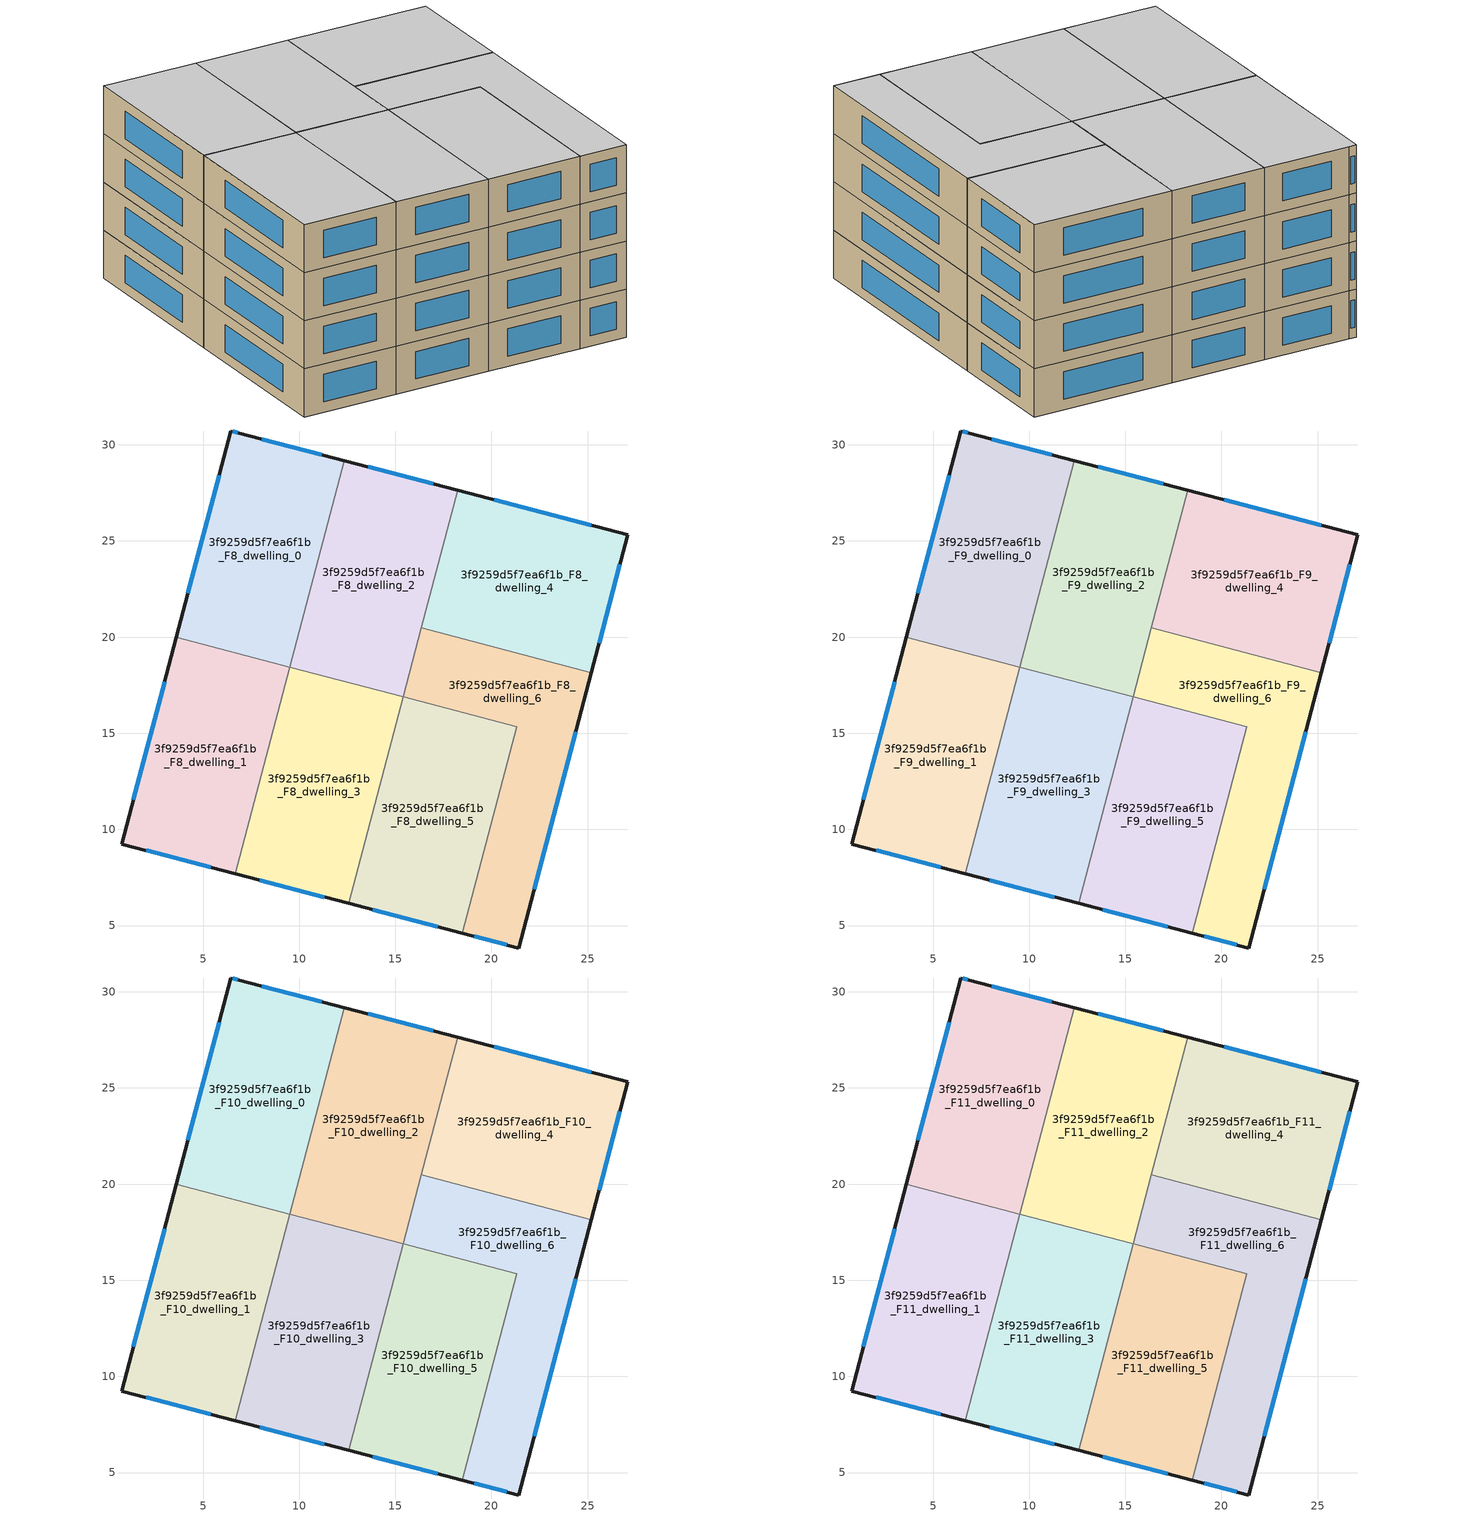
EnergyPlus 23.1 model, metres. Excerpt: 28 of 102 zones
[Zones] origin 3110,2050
3f9259d5f7ea6f1b_F8_dwelling_0
 floor to 3f9259d5f7ea6f1b_F7_dwelling_0 (EU_floor_Construction): 12.34,29.18 9.5,18.43 3.6,19.99 6.43,30.72 6.89,30.61 z24
 wall outside (EU_wall_Construction): 12.34,29.18 6.89,30.61 6.43,30.72 3.6,19.99 z24:27
 wall to 3f9259d5f7ea6f1b_F8_dwelling_1 (EU_wall_Construction): 3.6,19.99 9.5,18.43 z24:27
 wall to 3f9259d5f7ea6f1b_F8_dwelling_2 (EU_wall_Construction): 9.5,18.44 12.34,29.18 z24:27
 wall to 3f9259d5f7ea6f1b_F8_dwelling_3 (EU_wall_Construction): 9.5,18.43 9.5,18.44 z24:27
 window (EU_Window_Construction): 11.17,29.49 8.06,30.3 / 5.83,28.42 4.21,22.29 / 6.79,30.63 6.53,30.7 z24.64:26.36
3f9259d5f7ea6f1b_F8_dwelling_1
 floor to 3f9259d5f7ea6f1b_F7_dwelling_1 (EU_floor_Construction): 9.5,18.43 6.67,7.69 0.77,9.24 3.6,19.99 z24
 wall outside (EU_wall_Construction): 3.6,19.99 0.77,9.24 6.67,7.69 z24:27
 wall to 3f9259d5f7ea6f1b_F8_dwelling_3 (EU_wall_Construction): 6.67,7.69 9.5,18.43 z24:27
 window (EU_Window_Construction): 2.03,8.91 5.41,8.02 / 3,17.68 1.38,11.54 z24.64:26.36
3f9259d5f7ea6f1b_F8_dwelling_2
 floor to 3f9259d5f7ea6f1b_F7_dwelling_2 (EU_floor_Construction): 18.24,27.64 15.4,16.89 9.51,18.44 12.34,29.18 z24
 wall outside (EU_wall_Construction): 18.24,27.64 12.34,29.18 z24:27
 wall to 3f9259d5f7ea6f1b_F8_dwelling_3 (EU_wall_Construction): 9.51,18.44 15.4,16.89 z24:27
 wall to 3f9259d5f7ea6f1b_F8_dwelling_4 (EU_wall_Construction): 16.35,20.48 18.24,27.64 z24:27
 wall to 3f9259d5f7ea6f1b_F8_dwelling_6 (EU_wall_Construction): 15.41,16.9 16.35,20.48 z24:27
 wall to 3f9259d5f7ea6f1b_F8_dwelling_5 (EU_wall_Construction): 15.4,16.89 15.41,16.9 z24:27
 window (EU_Window_Construction): 16.97,27.97 13.6,28.85 z24.64:26.36
3f9259d5f7ea6f1b_F8_dwelling_3
 floor to 3f9259d5f7ea6f1b_F7_dwelling_3 (EU_floor_Construction): 15.4,16.89 12.57,6.15 6.67,7.69 9.51,18.44 z24
 wall outside (EU_wall_Construction): 6.67,7.69 12.57,6.15 z24:27
 wall to 3f9259d5f7ea6f1b_F8_dwelling_5 (EU_wall_Construction): 12.57,6.15 15.4,16.89 z24:27
 window (EU_Window_Construction): 7.94,7.36 11.31,6.48 z24.64:26.36
3f9259d5f7ea6f1b_F8_dwelling_4
 floor to 3f9259d5f7ea6f1b_F7_dwelling_4 (EU_floor_Construction): 27.09,25.33 25.2,18.15 16.35,20.48 18.24,27.64 z24
 wall outside (EU_wall_Construction): 25.2,18.15 27.09,25.33 18.24,27.64 z24:27
 wall to 3f9259d5f7ea6f1b_F8_dwelling_6 (EU_wall_Construction): 16.35,20.48 25.2,18.15 z24:27
 window (EU_Window_Construction): 25.6,19.69 26.68,23.79 / 25.19,25.82 20.13,27.15 z24.64:26.36
3f9259d5f7ea6f1b_F8_dwelling_5
 floor to 3f9259d5f7ea6f1b_F7_dwelling_5 (EU_floor_Construction): 21.3,15.34 18.47,4.6 12.57,6.15 15.41,16.9 z24
 wall outside (EU_wall_Construction): 12.57,6.15 18.47,4.6 z24:27
 wall to 3f9259d5f7ea6f1b_F8_dwelling_6 (EU_wall_Construction): 18.47,4.6 21.3,15.34 15.41,16.9 z24:27
 window (EU_Window_Construction): 13.84,5.82 17.21,4.93 z24.64:26.36
3f9259d5f7ea6f1b_F8_dwelling_6
 floor to 3f9259d5f7ea6f1b_F7_dwelling_6 (EU_floor_Construction): 25.2,18.15 21.42,3.83 18.47,4.6 21.3,15.34 15.41,16.9 16.35,20.48 z24
 wall outside (EU_wall_Construction): 18.47,4.6 21.42,3.83 25.2,18.15 z24:27
 window (EU_Window_Construction): 22.23,6.9 24.39,15.09 / 19.1,4.44 20.79,4 z24.64:26.36
3f9259d5f7ea6f1b_F9_dwelling_0
 floor to 3f9259d5f7ea6f1b_F8_dwelling_0 (EU_floor_Construction): 12.34,29.18 9.5,18.43 3.6,19.99 6.43,30.72 6.89,30.61 z27
 wall outside (EU_wall_Construction): 12.34,29.18 6.89,30.61 6.43,30.72 3.6,19.99 z27:30
 wall to 3f9259d5f7ea6f1b_F9_dwelling_1 (EU_wall_Construction): 3.6,19.99 9.5,18.43 z27:30
 wall to 3f9259d5f7ea6f1b_F9_dwelling_2 (EU_wall_Construction): 9.5,18.44 12.34,29.18 z27:30
 wall to 3f9259d5f7ea6f1b_F9_dwelling_3 (EU_wall_Construction): 9.5,18.43 9.5,18.44 z27:30
 window (EU_Window_Construction): 11.17,29.49 8.06,30.3 / 5.83,28.42 4.21,22.29 / 6.79,30.63 6.53,30.7 z27.64:29.36
3f9259d5f7ea6f1b_F9_dwelling_1
 floor to 3f9259d5f7ea6f1b_F8_dwelling_1 (EU_floor_Construction): 9.5,18.43 6.67,7.69 0.77,9.24 3.6,19.99 z27
 wall outside (EU_wall_Construction): 3.6,19.99 0.77,9.24 6.67,7.69 z27:30
 wall to 3f9259d5f7ea6f1b_F9_dwelling_3 (EU_wall_Construction): 6.67,7.69 9.5,18.43 z27:30
 window (EU_Window_Construction): 2.03,8.91 5.41,8.02 / 3,17.68 1.38,11.54 z27.64:29.36
3f9259d5f7ea6f1b_F9_dwelling_2
 floor to 3f9259d5f7ea6f1b_F8_dwelling_2 (EU_floor_Construction): 18.24,27.64 15.4,16.89 9.51,18.44 12.34,29.18 z27
 wall outside (EU_wall_Construction): 18.24,27.64 12.34,29.18 z27:30
 wall to 3f9259d5f7ea6f1b_F9_dwelling_3 (EU_wall_Construction): 9.51,18.44 15.4,16.89 z27:30
 wall to 3f9259d5f7ea6f1b_F9_dwelling_4 (EU_wall_Construction): 16.35,20.48 18.24,27.64 z27:30
 wall to 3f9259d5f7ea6f1b_F9_dwelling_6 (EU_wall_Construction): 15.41,16.9 16.35,20.48 z27:30
 wall to 3f9259d5f7ea6f1b_F9_dwelling_5 (EU_wall_Construction): 15.4,16.89 15.41,16.9 z27:30
 window (EU_Window_Construction): 16.97,27.97 13.6,28.85 z27.64:29.36
3f9259d5f7ea6f1b_F9_dwelling_3
 floor to 3f9259d5f7ea6f1b_F8_dwelling_3 (EU_floor_Construction): 15.4,16.89 12.57,6.15 6.67,7.69 9.51,18.44 z27
 wall outside (EU_wall_Construction): 6.67,7.69 12.57,6.15 z27:30
 wall to 3f9259d5f7ea6f1b_F9_dwelling_5 (EU_wall_Construction): 12.57,6.15 15.4,16.89 z27:30
 window (EU_Window_Construction): 7.94,7.36 11.31,6.48 z27.64:29.36
3f9259d5f7ea6f1b_F9_dwelling_4
 floor to 3f9259d5f7ea6f1b_F8_dwelling_4 (EU_floor_Construction): 27.09,25.33 25.2,18.15 16.35,20.48 18.24,27.64 z27
 wall outside (EU_wall_Construction): 25.2,18.15 27.09,25.33 18.24,27.64 z27:30
 wall to 3f9259d5f7ea6f1b_F9_dwelling_6 (EU_wall_Construction): 16.35,20.48 25.2,18.15 z27:30
 window (EU_Window_Construction): 25.6,19.69 26.68,23.79 / 25.19,25.82 20.13,27.15 z27.64:29.36
3f9259d5f7ea6f1b_F9_dwelling_5
 floor to 3f9259d5f7ea6f1b_F8_dwelling_5 (EU_floor_Construction): 21.3,15.34 18.47,4.6 12.57,6.15 15.41,16.9 z27
 wall outside (EU_wall_Construction): 12.57,6.15 18.47,4.6 z27:30
 wall to 3f9259d5f7ea6f1b_F9_dwelling_6 (EU_wall_Construction): 18.47,4.6 21.3,15.34 15.41,16.9 z27:30
 window (EU_Window_Construction): 13.84,5.82 17.21,4.93 z27.64:29.36
3f9259d5f7ea6f1b_F9_dwelling_6
 floor to 3f9259d5f7ea6f1b_F8_dwelling_6 (EU_floor_Construction): 25.2,18.15 21.42,3.83 18.47,4.6 21.3,15.34 15.41,16.9 16.35,20.48 z27
 wall outside (EU_wall_Construction): 18.47,4.6 21.42,3.83 25.2,18.15 z27:30
 window (EU_Window_Construction): 22.23,6.9 24.39,15.09 / 19.1,4.44 20.79,4 z27.64:29.36
3f9259d5f7ea6f1b_F10_dwelling_0
 floor to 3f9259d5f7ea6f1b_F9_dwelling_0 (EU_floor_Construction): 12.34,29.18 9.5,18.43 3.6,19.99 6.43,30.72 6.89,30.61 z30
 wall outside (EU_wall_Construction): 12.34,29.18 6.89,30.61 6.43,30.72 3.6,19.99 z30:33
 wall to 3f9259d5f7ea6f1b_F10_dwelling_1 (EU_wall_Construction): 3.6,19.99 9.5,18.43 z30:33
 wall to 3f9259d5f7ea6f1b_F10_dwelling_2 (EU_wall_Construction): 9.5,18.44 12.34,29.18 z30:33
 wall to 3f9259d5f7ea6f1b_F10_dwelling_3 (EU_wall_Construction): 9.5,18.43 9.5,18.44 z30:33
 window (EU_Window_Construction): 11.17,29.49 8.06,30.3 / 5.83,28.42 4.21,22.29 / 6.79,30.63 6.53,30.7 z30.64:32.36
3f9259d5f7ea6f1b_F10_dwelling_1
 floor to 3f9259d5f7ea6f1b_F9_dwelling_1 (EU_floor_Construction): 9.5,18.43 6.67,7.69 0.77,9.24 3.6,19.99 z30
 wall outside (EU_wall_Construction): 3.6,19.99 0.77,9.24 6.67,7.69 z30:33
 wall to 3f9259d5f7ea6f1b_F10_dwelling_3 (EU_wall_Construction): 6.67,7.69 9.5,18.43 z30:33
 window (EU_Window_Construction): 2.03,8.91 5.41,8.02 / 3,17.68 1.38,11.54 z30.64:32.36
3f9259d5f7ea6f1b_F10_dwelling_2
 floor to 3f9259d5f7ea6f1b_F9_dwelling_2 (EU_floor_Construction): 18.24,27.64 15.4,16.89 9.51,18.44 12.34,29.18 z30
 wall outside (EU_wall_Construction): 18.24,27.64 12.34,29.18 z30:33
 wall to 3f9259d5f7ea6f1b_F10_dwelling_3 (EU_wall_Construction): 9.51,18.44 15.4,16.89 z30:33
 wall to 3f9259d5f7ea6f1b_F10_dwelling_4 (EU_wall_Construction): 16.35,20.48 18.24,27.64 z30:33
 wall to 3f9259d5f7ea6f1b_F10_dwelling_6 (EU_wall_Construction): 15.41,16.9 16.35,20.48 z30:33
 wall to 3f9259d5f7ea6f1b_F10_dwelling_5 (EU_wall_Construction): 15.4,16.89 15.41,16.9 z30:33
 window (EU_Window_Construction): 16.97,27.97 13.6,28.85 z30.64:32.36
3f9259d5f7ea6f1b_F10_dwelling_3
 floor to 3f9259d5f7ea6f1b_F9_dwelling_3 (EU_floor_Construction): 15.4,16.89 12.57,6.15 6.67,7.69 9.51,18.44 z30
 wall outside (EU_wall_Construction): 6.67,7.69 12.57,6.15 z30:33
 wall to 3f9259d5f7ea6f1b_F10_dwelling_5 (EU_wall_Construction): 12.57,6.15 15.4,16.89 z30:33
 window (EU_Window_Construction): 7.94,7.36 11.31,6.48 z30.64:32.36
3f9259d5f7ea6f1b_F10_dwelling_4
 floor to 3f9259d5f7ea6f1b_F9_dwelling_4 (EU_floor_Construction): 27.09,25.33 25.2,18.15 16.35,20.48 18.24,27.64 z30
 wall outside (EU_wall_Construction): 25.2,18.15 27.09,25.33 18.24,27.64 z30:33
 wall to 3f9259d5f7ea6f1b_F10_dwelling_6 (EU_wall_Construction): 16.35,20.48 25.2,18.15 z30:33
 window (EU_Window_Construction): 25.6,19.69 26.68,23.79 / 25.19,25.82 20.13,27.15 z30.64:32.36
3f9259d5f7ea6f1b_F10_dwelling_5
 floor to 3f9259d5f7ea6f1b_F9_dwelling_5 (EU_floor_Construction): 21.3,15.34 18.47,4.6 12.57,6.15 15.41,16.9 z30
 wall outside (EU_wall_Construction): 12.57,6.15 18.47,4.6 z30:33
 wall to 3f9259d5f7ea6f1b_F10_dwelling_6 (EU_wall_Construction): 18.47,4.6 21.3,15.34 15.41,16.9 z30:33
 window (EU_Window_Construction): 13.84,5.82 17.21,4.93 z30.64:32.36
3f9259d5f7ea6f1b_F10_dwelling_6
 floor to 3f9259d5f7ea6f1b_F9_dwelling_6 (EU_floor_Construction): 25.2,18.15 21.42,3.83 18.47,4.6 21.3,15.34 15.41,16.9 16.35,20.48 z30
 wall outside (EU_wall_Construction): 18.47,4.6 21.42,3.83 25.2,18.15 z30:33
 window (EU_Window_Construction): 22.23,6.9 24.39,15.09 / 19.1,4.44 20.79,4 z30.64:32.36
3f9259d5f7ea6f1b_F11_dwelling_0
 floor to 3f9259d5f7ea6f1b_F10_dwelling_0 (EU_floor_Construction): 12.34,29.18 9.5,18.43 3.6,19.99 6.43,30.72 6.89,30.61 z33
 wall outside (EU_wall_Construction): 12.34,29.18 6.89,30.61 6.43,30.72 3.6,19.99 z33:36
 wall to 3f9259d5f7ea6f1b_F11_dwelling_1 (EU_wall_Construction): 3.6,19.99 9.5,18.43 z33:36
 wall to 3f9259d5f7ea6f1b_F11_dwelling_2 (EU_wall_Construction): 9.5,18.44 12.34,29.18 z33:36
 wall to 3f9259d5f7ea6f1b_F11_dwelling_3 (EU_wall_Construction): 9.5,18.43 9.5,18.44 z33:36
 window (EU_Window_Construction): 11.17,29.49 8.06,30.3 / 5.83,28.42 4.21,22.29 / 6.79,30.63 6.53,30.7 z33.64:35.36
 ceiling to 3f9259d5f7ea6f1b_F12_dwelling_0 (EU_floor_Construction): 9.5,18.43 12.34,29.18 6.89,30.61 6.43,30.72 3.6,19.99 z36
3f9259d5f7ea6f1b_F11_dwelling_1
 floor to 3f9259d5f7ea6f1b_F10_dwelling_1 (EU_floor_Construction): 9.5,18.43 6.67,7.69 0.77,9.24 3.6,19.99 z33
 wall outside (EU_wall_Construction): 3.6,19.99 0.77,9.24 6.67,7.69 z33:36
 wall to 3f9259d5f7ea6f1b_F11_dwelling_3 (EU_wall_Construction): 6.67,7.69 9.5,18.43 z33:36
 window (EU_Window_Construction): 2.03,8.91 5.41,8.02 / 3,17.68 1.38,11.54 z33.64:35.36
 ceiling to 3f9259d5f7ea6f1b_F12_dwelling_1 (EU_floor_Construction): 6.67,7.69 9.5,18.43 3.6,19.99 0.77,9.24 z36
3f9259d5f7ea6f1b_F11_dwelling_2
 floor to 3f9259d5f7ea6f1b_F10_dwelling_2 (EU_floor_Construction): 18.24,27.64 15.4,16.89 9.51,18.44 12.34,29.18 z33
 wall outside (EU_wall_Construction): 18.24,27.64 12.34,29.18 z33:36
 wall to 3f9259d5f7ea6f1b_F11_dwelling_3 (EU_wall_Construction): 9.51,18.44 15.4,16.89 z33:36
 wall to 3f9259d5f7ea6f1b_F11_dwelling_4 (EU_wall_Construction): 16.35,20.48 18.24,27.64 z33:36
 wall to 3f9259d5f7ea6f1b_F11_dwelling_6 (EU_wall_Construction): 15.41,16.9 16.35,20.48 z33:36
 wall to 3f9259d5f7ea6f1b_F11_dwelling_5 (EU_wall_Construction): 15.4,16.89 15.41,16.9 z33:36
 window (EU_Window_Construction): 16.97,27.97 13.6,28.85 z33.64:35.36
 ceiling to 3f9259d5f7ea6f1b_F12_dwelling_2 (EU_floor_Construction): 15.4,16.89 18.24,27.64 12.34,29.18 9.51,18.44 z36
3f9259d5f7ea6f1b_F11_dwelling_3
 floor to 3f9259d5f7ea6f1b_F10_dwelling_3 (EU_floor_Construction): 15.4,16.89 12.57,6.15 6.67,7.69 9.51,18.44 z33
 wall outside (EU_wall_Construction): 6.67,7.69 12.57,6.15 z33:36
 wall to 3f9259d5f7ea6f1b_F11_dwelling_5 (EU_wall_Construction): 12.57,6.15 15.4,16.89 z33:36
 window (EU_Window_Construction): 7.94,7.36 11.31,6.48 z33.64:35.36
 ceiling to 3f9259d5f7ea6f1b_F12_dwelling_3 (EU_floor_Construction): 12.57,6.15 15.4,16.89 9.51,18.44 6.67,7.69 z36
3f9259d5f7ea6f1b_F11_dwelling_4
 floor to 3f9259d5f7ea6f1b_F10_dwelling_4 (EU_floor_Construction): 27.09,25.33 25.2,18.15 16.35,20.48 18.24,27.64 z33
 wall outside (EU_wall_Construction): 25.2,18.15 27.09,25.33 18.24,27.64 z33:36
 wall to 3f9259d5f7ea6f1b_F11_dwelling_6 (EU_wall_Construction): 16.35,20.48 25.2,18.15 z33:36
 window (EU_Window_Construction): 25.6,19.69 26.68,23.79 / 25.19,25.82 20.13,27.15 z33.64:35.36
 ceiling to 3f9259d5f7ea6f1b_F12_dwelling_4 (EU_floor_Construction): 25.2,18.15 27.09,25.33 18.24,27.64 16.35,20.48 z36
3f9259d5f7ea6f1b_F11_dwelling_5
 floor to 3f9259d5f7ea6f1b_F10_dwelling_5 (EU_floor_Construction): 21.3,15.34 18.47,4.6 12.57,6.15 15.41,16.9 z33
 wall outside (EU_wall_Construction): 12.57,6.15 18.47,4.6 z33:36
 wall to 3f9259d5f7ea6f1b_F11_dwelling_6 (EU_wall_Construction): 18.47,4.6 21.3,15.34 15.41,16.9 z33:36
 window (EU_Window_Construction): 13.84,5.82 17.21,4.93 z33.64:35.36
 ceiling to 3f9259d5f7ea6f1b_F12_dwelling_5 (EU_floor_Construction): 18.47,4.6 21.3,15.34 15.41,16.9 12.57,6.15 z36
3f9259d5f7ea6f1b_F11_dwelling_6
 floor to 3f9259d5f7ea6f1b_F10_dwelling_6 (EU_floor_Construction): 25.2,18.15 21.42,3.83 18.47,4.6 21.3,15.34 15.41,16.9 16.35,20.48 z33
 wall outside (EU_wall_Construction): 18.47,4.6 21.42,3.83 25.2,18.15 z33:36
 window (EU_Window_Construction): 22.23,6.9 24.39,15.09 / 19.1,4.44 20.79,4 z33.64:35.36
 ceiling to 3f9259d5f7ea6f1b_F12_dwelling_6 (EU_floor_Construction): 21.42,3.83 25.2,18.15 16.35,20.48 15.41,16.9 21.3,15.34 18.47,4.6 z36
[Building]
EU S2 Campaign: North Axis=0; Terrain=City; Solar Distribution=FullExterior
[Site:Location]
Yerevan-Zvartnots.Intl.AP: Latitude=40.15; Longitude=44.383; Time Zone=4; Elevation=854
[SizingPeriod:WeatherFileDays]
AnnualSizingPeriod: Begin Month=1; Begin Day of Month=1; End Month=12; End Day of Month=31; Day of Week for Start Day=Monday; Use Weather File Daylight Saving Period=No; Use Weather File Rain and Snow Indicators=No
[MATERIAL]
EU_InternalMass_Material: Roughness=MediumRough; Thickness=0.1; Conductivity=1; Density=1800; Specific Heat=900; Thermal Absorptance=0.9; Solar Absorptance=0.7; Visible Absorptance=0.7
[MATERIAL:NOMASS] Roughness=MediumRough; Thermal Absorptance=0.9; Solar Absorptance=0.7; Visible Absorptance=0.7
Name | Thermal Resistance
EU_wall_NoMass | 1.05043
EU_floor_NoMass | 0.478065
[WINDOWMATERIAL:SIMPLEGLAZINGSYSTEM]
EU_Window_SimpleGlazing: UFactor=2.5566; Solar Heat Gain Coefficient=0.75; Visible Transmittance=0.75
[CONSTRUCTION]
EU_wall_Construction: EU_wall_NoMass
EU_floor_Construction: EU_floor_NoMass
EU_Window_Construction: EU_Window_SimpleGlazing
EU_InternalMass_Construction: EU_InternalMass_Material
[ZONE] Type=1; Multiplier=1; Ceiling Height=autocalculate; Floor Area=autocalculate; Part of Total Floor Area=Yes
Name | Volume
3f9259d5f7ea6f1b_F8_dwelling_0; 3f9259d5f7ea6f1b_F9_dwelling_0; 3f9259d5f7ea6f1b_F10_dwelling_0; 3f9259d5f7ea6f1b_F11_dwelling_0 | 203.348
3f9259d5f7ea6f1b_F8_dwelling_1; 3f9259d5f7ea6f1b_F9_dwelling_1; 3f9259d5f7ea6f1b_F10_dwelling_1; 3f9259d5f7ea6f1b_F11_dwelling_1 | 203.342
3f9259d5f7ea6f1b_F8_dwelling_2; 3f9259d5f7ea6f1b_F9_dwelling_2; 3f9259d5f7ea6f1b_F10_dwelling_2; 3f9259d5f7ea6f1b_F11_dwelling_2 | 203.355
3f9259d5f7ea6f1b_F8_dwelling_3; 3f9259d5f7ea6f1b_F9_dwelling_3; 3f9259d5f7ea6f1b_F10_dwelling_3; 3f9259d5f7ea6f1b_F11_dwelling_3; 3f9259d5f7ea6f1b_F8_dwelling_5; 3f9259d5f7ea6f1b_F9_dwelling_5; 3f9259d5f7ea6f1b_F10_dwelling_5; 3f9259d5f7ea6f1b_F11_dwelling_5 | 203.346
3f9259d5f7ea6f1b_F8_dwelling_4; 3f9259d5f7ea6f1b_F9_dwelling_4; 3f9259d5f7ea6f1b_F10_dwelling_4; 3f9259d5f7ea6f1b_F11_dwelling_4 | 203.345
3f9259d5f7ea6f1b_F8_dwelling_6; 3f9259d5f7ea6f1b_F9_dwelling_6; 3f9259d5f7ea6f1b_F10_dwelling_6; 3f9259d5f7ea6f1b_F11_dwelling_6 | 203.339
[INTERNALMASS] Construction=EU_InternalMass_Construction
Name | Zone or ZoneList | Surface Area
3f9259d5f7ea6f1b_F8_dwelling_0_EU_InternalMass | 3f9259d5f7ea6f1b_F8_dwelling_0 | 67.7827
3f9259d5f7ea6f1b_F8_dwelling_1_EU_InternalMass | 3f9259d5f7ea6f1b_F8_dwelling_1 | 67.7814
3f9259d5f7ea6f1b_F8_dwelling_2_EU_InternalMass | 3f9259d5f7ea6f1b_F8_dwelling_2 | 67.7862
3f9259d5f7ea6f1b_F8_dwelling_3_EU_InternalMass | 3f9259d5f7ea6f1b_F8_dwelling_3 | 67.7816
3f9259d5f7ea6f1b_F8_dwelling_4_EU_InternalMass | 3f9259d5f7ea6f1b_F8_dwelling_4 | 67.781
3f9259d5f7ea6f1b_F8_dwelling_5_EU_InternalMass | 3f9259d5f7ea6f1b_F8_dwelling_5 | 67.7833
3f9259d5f7ea6f1b_F8_dwelling_6_EU_InternalMass | 3f9259d5f7ea6f1b_F8_dwelling_6 | 67.7798
3f9259d5f7ea6f1b_F9_dwelling_0_EU_InternalMass | 3f9259d5f7ea6f1b_F9_dwelling_0 | 67.7827
3f9259d5f7ea6f1b_F9_dwelling_1_EU_InternalMass | 3f9259d5f7ea6f1b_F9_dwelling_1 | 67.7814
3f9259d5f7ea6f1b_F9_dwelling_2_EU_InternalMass | 3f9259d5f7ea6f1b_F9_dwelling_2 | 67.7862
3f9259d5f7ea6f1b_F9_dwelling_3_EU_InternalMass | 3f9259d5f7ea6f1b_F9_dwelling_3 | 67.7816
3f9259d5f7ea6f1b_F9_dwelling_4_EU_InternalMass | 3f9259d5f7ea6f1b_F9_dwelling_4 | 67.781
3f9259d5f7ea6f1b_F9_dwelling_5_EU_InternalMass | 3f9259d5f7ea6f1b_F9_dwelling_5 | 67.7833
3f9259d5f7ea6f1b_F9_dwelling_6_EU_InternalMass | 3f9259d5f7ea6f1b_F9_dwelling_6 | 67.7798
3f9259d5f7ea6f1b_F10_dwelling_0_EU_InternalMass | 3f9259d5f7ea6f1b_F10_dwelling_0 | 67.7827
3f9259d5f7ea6f1b_F10_dwelling_1_EU_InternalMass | 3f9259d5f7ea6f1b_F10_dwelling_1 | 67.7814
3f9259d5f7ea6f1b_F10_dwelling_2_EU_InternalMass | 3f9259d5f7ea6f1b_F10_dwelling_2 | 67.7862
3f9259d5f7ea6f1b_F10_dwelling_3_EU_InternalMass | 3f9259d5f7ea6f1b_F10_dwelling_3 | 67.7816
3f9259d5f7ea6f1b_F10_dwelling_4_EU_InternalMass | 3f9259d5f7ea6f1b_F10_dwelling_4 | 67.781
3f9259d5f7ea6f1b_F10_dwelling_5_EU_InternalMass | 3f9259d5f7ea6f1b_F10_dwelling_5 | 67.7833
3f9259d5f7ea6f1b_F10_dwelling_6_EU_InternalMass | 3f9259d5f7ea6f1b_F10_dwelling_6 | 67.7798
3f9259d5f7ea6f1b_F11_dwelling_0_EU_InternalMass | 3f9259d5f7ea6f1b_F11_dwelling_0 | 67.7827
3f9259d5f7ea6f1b_F11_dwelling_1_EU_InternalMass | 3f9259d5f7ea6f1b_F11_dwelling_1 | 67.7814
3f9259d5f7ea6f1b_F11_dwelling_2_EU_InternalMass | 3f9259d5f7ea6f1b_F11_dwelling_2 | 67.7862
3f9259d5f7ea6f1b_F11_dwelling_3_EU_InternalMass | 3f9259d5f7ea6f1b_F11_dwelling_3 | 67.7816
3f9259d5f7ea6f1b_F11_dwelling_4_EU_InternalMass | 3f9259d5f7ea6f1b_F11_dwelling_4 | 67.781
3f9259d5f7ea6f1b_F11_dwelling_5_EU_InternalMass | 3f9259d5f7ea6f1b_F11_dwelling_5 | 67.7833
3f9259d5f7ea6f1b_F11_dwelling_6_EU_InternalMass | 3f9259d5f7ea6f1b_F11_dwelling_6 | 67.7798
[OTHEREQUIPMENT] Fuel Type=Electricity; Design Level Calculation Method=Watts/Area; Power per Zone Floor Area=1; Fraction Latent=0; Fraction Radiant=0; Fraction Lost=0; Carbon Dioxide Generation Rate=0; EndUse Subcategory=EU_Step8_InternalGains
Name | Zone or ZoneList or Space or SpaceList | Schedule
EU_Step8_InternalGain_3f9259d5f7ea6f1b_F8_dwelling_0_f000 | 3f9259d5f7ea6f1b_F8_dwelling_0 | EU_Step8_GainSchedule_3f9259d5f7ea6f1b_F8_dwelling_0_f000
EU_Step8_InternalGain_3f9259d5f7ea6f1b_F8_dwelling_1_f000 | 3f9259d5f7ea6f1b_F8_dwelling_1 | EU_Step8_GainSchedule_3f9259d5f7ea6f1b_F8_dwelling_1_f000
EU_Step8_InternalGain_3f9259d5f7ea6f1b_F8_dwelling_2_f000 | 3f9259d5f7ea6f1b_F8_dwelling_2 | EU_Step8_GainSchedule_3f9259d5f7ea6f1b_F8_dwelling_2_f000
EU_Step8_InternalGain_3f9259d5f7ea6f1b_F8_dwelling_3_f000 | 3f9259d5f7ea6f1b_F8_dwelling_3 | EU_Step8_GainSchedule_3f9259d5f7ea6f1b_F8_dwelling_3_f000
EU_Step8_InternalGain_3f9259d5f7ea6f1b_F8_dwelling_4_f000 | 3f9259d5f7ea6f1b_F8_dwelling_4 | EU_Step8_GainSchedule_3f9259d5f7ea6f1b_F8_dwelling_4_f000
EU_Step8_InternalGain_3f9259d5f7ea6f1b_F8_dwelling_5_f000 | 3f9259d5f7ea6f1b_F8_dwelling_5 | EU_Step8_GainSchedule_3f9259d5f7ea6f1b_F8_dwelling_5_f000
EU_Step8_InternalGain_3f9259d5f7ea6f1b_F8_dwelling_6_f000 | 3f9259d5f7ea6f1b_F8_dwelling_6 | EU_Step8_GainSchedule_3f9259d5f7ea6f1b_F8_dwelling_6_f000
EU_Step8_InternalGain_3f9259d5f7ea6f1b_F9_dwelling_0_f000 | 3f9259d5f7ea6f1b_F9_dwelling_0 | EU_Step8_GainSchedule_3f9259d5f7ea6f1b_F9_dwelling_0_f000
EU_Step8_InternalGain_3f9259d5f7ea6f1b_F9_dwelling_1_f000 | 3f9259d5f7ea6f1b_F9_dwelling_1 | EU_Step8_GainSchedule_3f9259d5f7ea6f1b_F9_dwelling_1_f000
EU_Step8_InternalGain_3f9259d5f7ea6f1b_F9_dwelling_2_f000 | 3f9259d5f7ea6f1b_F9_dwelling_2 | EU_Step8_GainSchedule_3f9259d5f7ea6f1b_F9_dwelling_2_f000
EU_Step8_InternalGain_3f9259d5f7ea6f1b_F9_dwelling_3_f000 | 3f9259d5f7ea6f1b_F9_dwelling_3 | EU_Step8_GainSchedule_3f9259d5f7ea6f1b_F9_dwelling_3_f000
EU_Step8_InternalGain_3f9259d5f7ea6f1b_F9_dwelling_4_f000 | 3f9259d5f7ea6f1b_F9_dwelling_4 | EU_Step8_GainSchedule_3f9259d5f7ea6f1b_F9_dwelling_4_f000
EU_Step8_InternalGain_3f9259d5f7ea6f1b_F9_dwelling_5_f000 | 3f9259d5f7ea6f1b_F9_dwelling_5 | EU_Step8_GainSchedule_3f9259d5f7ea6f1b_F9_dwelling_5_f000
EU_Step8_InternalGain_3f9259d5f7ea6f1b_F9_dwelling_6_f000 | 3f9259d5f7ea6f1b_F9_dwelling_6 | EU_Step8_GainSchedule_3f9259d5f7ea6f1b_F9_dwelling_6_f000
EU_Step8_InternalGain_3f9259d5f7ea6f1b_F10_dwelling_0_f000 | 3f9259d5f7ea6f1b_F10_dwelling_0 | EU_Step8_GainSchedule_3f9259d5f7ea6f1b_F10_dwelling_0_f000
EU_Step8_InternalGain_3f9259d5f7ea6f1b_F10_dwelling_1_f000 | 3f9259d5f7ea6f1b_F10_dwelling_1 | EU_Step8_GainSchedule_3f9259d5f7ea6f1b_F10_dwelling_1_f000
EU_Step8_InternalGain_3f9259d5f7ea6f1b_F10_dwelling_2_f000 | 3f9259d5f7ea6f1b_F10_dwelling_2 | EU_Step8_GainSchedule_3f9259d5f7ea6f1b_F10_dwelling_2_f000
EU_Step8_InternalGain_3f9259d5f7ea6f1b_F10_dwelling_3_f000 | 3f9259d5f7ea6f1b_F10_dwelling_3 | EU_Step8_GainSchedule_3f9259d5f7ea6f1b_F10_dwelling_3_f000
EU_Step8_InternalGain_3f9259d5f7ea6f1b_F10_dwelling_4_f000 | 3f9259d5f7ea6f1b_F10_dwelling_4 | EU_Step8_GainSchedule_3f9259d5f7ea6f1b_F10_dwelling_4_f000
EU_Step8_InternalGain_3f9259d5f7ea6f1b_F10_dwelling_5_f000 | 3f9259d5f7ea6f1b_F10_dwelling_5 | EU_Step8_GainSchedule_3f9259d5f7ea6f1b_F10_dwelling_5_f000
EU_Step8_InternalGain_3f9259d5f7ea6f1b_F10_dwelling_6_f000 | 3f9259d5f7ea6f1b_F10_dwelling_6 | EU_Step8_GainSchedule_3f9259d5f7ea6f1b_F10_dwelling_6_f000
EU_Step8_InternalGain_3f9259d5f7ea6f1b_F11_dwelling_0_f000 | 3f9259d5f7ea6f1b_F11_dwelling_0 | EU_Step8_GainSchedule_3f9259d5f7ea6f1b_F11_dwelling_0_f000
EU_Step8_InternalGain_3f9259d5f7ea6f1b_F11_dwelling_1_f000 | 3f9259d5f7ea6f1b_F11_dwelling_1 | EU_Step8_GainSchedule_3f9259d5f7ea6f1b_F11_dwelling_1_f000
EU_Step8_InternalGain_3f9259d5f7ea6f1b_F11_dwelling_2_f000 | 3f9259d5f7ea6f1b_F11_dwelling_2 | EU_Step8_GainSchedule_3f9259d5f7ea6f1b_F11_dwelling_2_f000
EU_Step8_InternalGain_3f9259d5f7ea6f1b_F11_dwelling_3_f000 | 3f9259d5f7ea6f1b_F11_dwelling_3 | EU_Step8_GainSchedule_3f9259d5f7ea6f1b_F11_dwelling_3_f000
EU_Step8_InternalGain_3f9259d5f7ea6f1b_F11_dwelling_4_f000 | 3f9259d5f7ea6f1b_F11_dwelling_4 | EU_Step8_GainSchedule_3f9259d5f7ea6f1b_F11_dwelling_4_f000
EU_Step8_InternalGain_3f9259d5f7ea6f1b_F11_dwelling_5_f000 | 3f9259d5f7ea6f1b_F11_dwelling_5 | EU_Step8_GainSchedule_3f9259d5f7ea6f1b_F11_dwelling_5_f000
EU_Step8_InternalGain_3f9259d5f7ea6f1b_F11_dwelling_6_f000 | 3f9259d5f7ea6f1b_F11_dwelling_6 | EU_Step8_GainSchedule_3f9259d5f7ea6f1b_F11_dwelling_6_f000
[ZONEVENTILATION:DESIGNFLOWRATE] Schedule=EU_AlwaysOn; Design Flow Rate Calculation Method=AirChanges/Hour; Air Changes per Hour=0.557805; Ventilation Type=Natural; Fan Pressure Rise=0; Fan Total Efficiency=1; Constant Term Coefficient=1; Temperature Term Coefficient=0; Velocity Term Coefficient=0; Velocity Squared Term Coefficient=0; Minimum Indoor Temperature=-100; Maximum Indoor Temperature=100; Delta Temperature=-100; Minimum Outdoor Temperature=-100; Maximum Outdoor Temperature=100; Maximum Wind Speed=40
Name | Zone or ZoneList or Space or SpaceList
EU_ConstantAir_3f9259d5f7ea6f1b_F8_dwelling_0 | 3f9259d5f7ea6f1b_F8_dwelling_0
EU_ConstantAir_3f9259d5f7ea6f1b_F8_dwelling_1 | 3f9259d5f7ea6f1b_F8_dwelling_1
EU_ConstantAir_3f9259d5f7ea6f1b_F8_dwelling_2 | 3f9259d5f7ea6f1b_F8_dwelling_2
EU_ConstantAir_3f9259d5f7ea6f1b_F8_dwelling_3 | 3f9259d5f7ea6f1b_F8_dwelling_3
EU_ConstantAir_3f9259d5f7ea6f1b_F8_dwelling_4 | 3f9259d5f7ea6f1b_F8_dwelling_4
EU_ConstantAir_3f9259d5f7ea6f1b_F8_dwelling_5 | 3f9259d5f7ea6f1b_F8_dwelling_5
EU_ConstantAir_3f9259d5f7ea6f1b_F8_dwelling_6 | 3f9259d5f7ea6f1b_F8_dwelling_6
EU_ConstantAir_3f9259d5f7ea6f1b_F9_dwelling_0 | 3f9259d5f7ea6f1b_F9_dwelling_0
EU_ConstantAir_3f9259d5f7ea6f1b_F9_dwelling_1 | 3f9259d5f7ea6f1b_F9_dwelling_1
EU_ConstantAir_3f9259d5f7ea6f1b_F9_dwelling_2 | 3f9259d5f7ea6f1b_F9_dwelling_2
EU_ConstantAir_3f9259d5f7ea6f1b_F9_dwelling_3 | 3f9259d5f7ea6f1b_F9_dwelling_3
EU_ConstantAir_3f9259d5f7ea6f1b_F9_dwelling_4 | 3f9259d5f7ea6f1b_F9_dwelling_4
EU_ConstantAir_3f9259d5f7ea6f1b_F9_dwelling_5 | 3f9259d5f7ea6f1b_F9_dwelling_5
EU_ConstantAir_3f9259d5f7ea6f1b_F9_dwelling_6 | 3f9259d5f7ea6f1b_F9_dwelling_6
EU_ConstantAir_3f9259d5f7ea6f1b_F10_dwelling_0 | 3f9259d5f7ea6f1b_F10_dwelling_0
EU_ConstantAir_3f9259d5f7ea6f1b_F10_dwelling_1 | 3f9259d5f7ea6f1b_F10_dwelling_1
EU_ConstantAir_3f9259d5f7ea6f1b_F10_dwelling_2 | 3f9259d5f7ea6f1b_F10_dwelling_2
EU_ConstantAir_3f9259d5f7ea6f1b_F10_dwelling_3 | 3f9259d5f7ea6f1b_F10_dwelling_3
EU_ConstantAir_3f9259d5f7ea6f1b_F10_dwelling_4 | 3f9259d5f7ea6f1b_F10_dwelling_4
EU_ConstantAir_3f9259d5f7ea6f1b_F10_dwelling_5 | 3f9259d5f7ea6f1b_F10_dwelling_5
EU_ConstantAir_3f9259d5f7ea6f1b_F10_dwelling_6 | 3f9259d5f7ea6f1b_F10_dwelling_6
EU_ConstantAir_3f9259d5f7ea6f1b_F11_dwelling_0 | 3f9259d5f7ea6f1b_F11_dwelling_0
EU_ConstantAir_3f9259d5f7ea6f1b_F11_dwelling_1 | 3f9259d5f7ea6f1b_F11_dwelling_1
EU_ConstantAir_3f9259d5f7ea6f1b_F11_dwelling_2 | 3f9259d5f7ea6f1b_F11_dwelling_2
EU_ConstantAir_3f9259d5f7ea6f1b_F11_dwelling_3 | 3f9259d5f7ea6f1b_F11_dwelling_3
EU_ConstantAir_3f9259d5f7ea6f1b_F11_dwelling_4 | 3f9259d5f7ea6f1b_F11_dwelling_4
EU_ConstantAir_3f9259d5f7ea6f1b_F11_dwelling_5 | 3f9259d5f7ea6f1b_F11_dwelling_5
EU_ConstantAir_3f9259d5f7ea6f1b_F11_dwelling_6 | 3f9259d5f7ea6f1b_F11_dwelling_6
[HVACTEMPLATE:THERMOSTAT] Constant Heating Setpoint=20; Constant Cooling Setpoint=50
EU_HeatOnly_3f9259d5f7ea6f1b_F1_dwelling_3; EU_HeatOnly_3f9259d5f7ea6f1b_F1_dwelling_4; EU_HeatOnly_3f9259d5f7ea6f1b_F1_dwelling_5; EU_HeatOnly_3f9259d5f7ea6f1b_F1_dwelling_6; EU_HeatOnly_3f9259d5f7ea6f1b_F1_dwelling_7; EU_HeatOnly_3f9259d5f7ea6f1b_F2_dwelling_0; EU_HeatOnly_3f9259d5f7ea6f1b_F2_dwelling_1; EU_HeatOnly_3f9259d5f7ea6f1b_F2_dwelling_2; EU_HeatOnly_3f9259d5f7ea6f1b_F2_dwelling_3; EU_HeatOnly_3f9259d5f7ea6f1b_F2_dwelling_4; EU_HeatOnly_3f9259d5f7ea6f1b_F2_dwelling_5; EU_HeatOnly_3f9259d5f7ea6f1b_F2_dwelling_6; EU_HeatOnly_3f9259d5f7ea6f1b_F2_dwelling_7; EU_HeatOnly_3f9259d5f7ea6f1b_F3_dwelling_0; EU_HeatOnly_3f9259d5f7ea6f1b_F3_dwelling_1; EU_HeatOnly_3f9259d5f7ea6f1b_F3_dwelling_2; EU_HeatOnly_3f9259d5f7ea6f1b_F3_dwelling_3; EU_HeatOnly_3f9259d5f7ea6f1b_F3_dwelling_4; EU_HeatOnly_3f9259d5f7ea6f1b_F3_dwelling_5; EU_HeatOnly_3f9259d5f7ea6f1b_F3_dwelling_6; EU_HeatOnly_3f9259d5f7ea6f1b_F3_dwelling_7; EU_HeatOnly_3f9259d5f7ea6f1b_F4_dwelling_0; EU_HeatOnly_3f9259d5f7ea6f1b_F4_dwelling_1; EU_HeatOnly_3f9259d5f7ea6f1b_F4_dwelling_2; EU_HeatOnly_3f9259d5f7ea6f1b_F4_dwelling_3; EU_HeatOnly_3f9259d5f7ea6f1b_F4_dwelling_4; EU_HeatOnly_3f9259d5f7ea6f1b_F4_dwelling_5; EU_HeatOnly_3f9259d5f7ea6f1b_F4_dwelling_6; EU_HeatOnly_3f9259d5f7ea6f1b_F5_dwelling_0; EU_HeatOnly_3f9259d5f7ea6f1b_F5_dwelling_1; EU_HeatOnly_3f9259d5f7ea6f1b_F5_dwelling_2; EU_HeatOnly_3f9259d5f7ea6f1b_F5_dwelling_3; EU_HeatOnly_3f9259d5f7ea6f1b_F5_dwelling_4; EU_HeatOnly_3f9259d5f7ea6f1b_F5_dwelling_5; EU_HeatOnly_3f9259d5f7ea6f1b_F5_dwelling_6; EU_HeatOnly_3f9259d5f7ea6f1b_F6_dwelling_0; EU_HeatOnly_3f9259d5f7ea6f1b_F6_dwelling_1; EU_HeatOnly_3f9259d5f7ea6f1b_F6_dwelling_2; EU_HeatOnly_3f9259d5f7ea6f1b_F6_dwelling_3; EU_HeatOnly_3f9259d5f7ea6f1b_F6_dwelling_4; EU_HeatOnly_3f9259d5f7ea6f1b_F6_dwelling_5; EU_HeatOnly_3f9259d5f7ea6f1b_F6_dwelling_6; EU_HeatOnly_3f9259d5f7ea6f1b_F7_dwelling_0; EU_HeatOnly_3f9259d5f7ea6f1b_F7_dwelling_1; EU_HeatOnly_3f9259d5f7ea6f1b_F7_dwelling_2; EU_HeatOnly_3f9259d5f7ea6f1b_F7_dwelling_3; EU_HeatOnly_3f9259d5f7ea6f1b_F7_dwelling_4; EU_HeatOnly_3f9259d5f7ea6f1b_F7_dwelling_5; EU_HeatOnly_3f9259d5f7ea6f1b_F7_dwelling_6; EU_HeatOnly_3f9259d5f7ea6f1b_F8_dwelling_0; EU_HeatOnly_3f9259d5f7ea6f1b_F8_dwelling_1; EU_HeatOnly_3f9259d5f7ea6f1b_F8_dwelling_2; EU_HeatOnly_3f9259d5f7ea6f1b_F8_dwelling_3; EU_HeatOnly_3f9259d5f7ea6f1b_F8_dwelling_4; EU_HeatOnly_3f9259d5f7ea6f1b_F8_dwelling_5; EU_HeatOnly_3f9259d5f7ea6f1b_F8_dwelling_6; EU_HeatOnly_3f9259d5f7ea6f1b_F9_dwelling_0; EU_HeatOnly_3f9259d5f7ea6f1b_F9_dwelling_1; EU_HeatOnly_3f9259d5f7ea6f1b_F9_dwelling_2; EU_HeatOnly_3f9259d5f7ea6f1b_F9_dwelling_3; EU_HeatOnly_3f9259d5f7ea6f1b_F9_dwelling_4; EU_HeatOnly_3f9259d5f7ea6f1b_F9_dwelling_5; EU_HeatOnly_3f9259d5f7ea6f1b_F9_dwelling_6; EU_HeatOnly_3f9259d5f7ea6f1b_F10_dwelling_0; EU_HeatOnly_3f9259d5f7ea6f1b_F10_dwelling_1; EU_HeatOnly_3f9259d5f7ea6f1b_F10_dwelling_2; EU_HeatOnly_3f9259d5f7ea6f1b_F10_dwelling_3; EU_HeatOnly_3f9259d5f7ea6f1b_F10_dwelling_4; EU_HeatOnly_3f9259d5f7ea6f1b_F10_dwelling_5; EU_HeatOnly_3f9259d5f7ea6f1b_F10_dwelling_6; EU_HeatOnly_3f9259d5f7ea6f1b_F11_dwelling_0; EU_HeatOnly_3f9259d5f7ea6f1b_F11_dwelling_1; EU_HeatOnly_3f9259d5f7ea6f1b_F11_dwelling_2; EU_HeatOnly_3f9259d5f7ea6f1b_F11_dwelling_3; EU_HeatOnly_3f9259d5f7ea6f1b_F11_dwelling_4; EU_HeatOnly_3f9259d5f7ea6f1b_F11_dwelling_5; EU_HeatOnly_3f9259d5f7ea6f1b_F11_dwelling_6; EU_HeatOnly_3f9259d5f7ea6f1b_F12_dwelling_0; EU_HeatOnly_3f9259d5f7ea6f1b_F12_dwelling_1; EU_HeatOnly_3f9259d5f7ea6f1b_F12_dwelling_2; EU_HeatOnly_3f9259d5f7ea6f1b_F12_dwelling_3; EU_HeatOnly_3f9259d5f7ea6f1b_F12_dwelling_4; EU_HeatOnly_3f9259d5f7ea6f1b_F12_dwelling_5; EU_HeatOnly_3f9259d5f7ea6f1b_F12_dwelling_6; EU_HeatOnly_3f9259d5f7ea6f1b_F13_dwelling_0
[HVACTEMPLATE:ZONE:IDEALLOADSAIRSYSTEM] System Availability Schedule=EU_AlwaysOn; Maximum Heating Supply Air Temperature=50; Minimum Cooling Supply Air Temperature=13; Maximum Heating Supply Air Humidity Ratio=0.0156; Minimum Cooling Supply Air Humidity Ratio=0.0077; Heating Limit=NoLimit; Cooling Limit=NoLimit; Heating Availability Schedule=EU_AlwaysOn; Cooling Availability Schedule=EU_CoolingOff; Dehumidification Control Type=ConstantSensibleHeatRatio; Cooling Sensible Heat Ratio=0.7; Dehumidification Setpoint=60; Humidification Control Type=None; Humidification Setpoint=30; Outdoor Air Method=None; Outdoor Air Flow Rate per Person=0.00944; Outdoor Air Flow Rate per Zone Floor Area=0; Outdoor Air Flow Rate per Zone=0; Demand Controlled Ventilation Type=None; Outdoor Air Economizer Type=NoEconomizer; Heat Recovery Type=None; Sensible Heat Recovery Effectiveness=0.7; Latent Heat Recovery Effectiveness=0.65
Name | Template Thermostat
3f9259d5f7ea6f1b_F8_dwelling_0 | EU_HeatOnly_3f9259d5f7ea6f1b_F8_dwelling_0
3f9259d5f7ea6f1b_F8_dwelling_1 | EU_HeatOnly_3f9259d5f7ea6f1b_F8_dwelling_1
3f9259d5f7ea6f1b_F8_dwelling_2 | EU_HeatOnly_3f9259d5f7ea6f1b_F8_dwelling_2
3f9259d5f7ea6f1b_F8_dwelling_3 | EU_HeatOnly_3f9259d5f7ea6f1b_F8_dwelling_3
3f9259d5f7ea6f1b_F8_dwelling_4 | EU_HeatOnly_3f9259d5f7ea6f1b_F8_dwelling_4
3f9259d5f7ea6f1b_F8_dwelling_5 | EU_HeatOnly_3f9259d5f7ea6f1b_F8_dwelling_5
3f9259d5f7ea6f1b_F8_dwelling_6 | EU_HeatOnly_3f9259d5f7ea6f1b_F8_dwelling_6
3f9259d5f7ea6f1b_F9_dwelling_0 | EU_HeatOnly_3f9259d5f7ea6f1b_F9_dwelling_0
3f9259d5f7ea6f1b_F9_dwelling_1 | EU_HeatOnly_3f9259d5f7ea6f1b_F9_dwelling_1
3f9259d5f7ea6f1b_F9_dwelling_2 | EU_HeatOnly_3f9259d5f7ea6f1b_F9_dwelling_2
3f9259d5f7ea6f1b_F9_dwelling_3 | EU_HeatOnly_3f9259d5f7ea6f1b_F9_dwelling_3
3f9259d5f7ea6f1b_F9_dwelling_4 | EU_HeatOnly_3f9259d5f7ea6f1b_F9_dwelling_4
3f9259d5f7ea6f1b_F9_dwelling_5 | EU_HeatOnly_3f9259d5f7ea6f1b_F9_dwelling_5
3f9259d5f7ea6f1b_F9_dwelling_6 | EU_HeatOnly_3f9259d5f7ea6f1b_F9_dwelling_6
3f9259d5f7ea6f1b_F10_dwelling_0 | EU_HeatOnly_3f9259d5f7ea6f1b_F10_dwelling_0
3f9259d5f7ea6f1b_F10_dwelling_1 | EU_HeatOnly_3f9259d5f7ea6f1b_F10_dwelling_1
3f9259d5f7ea6f1b_F10_dwelling_2 | EU_HeatOnly_3f9259d5f7ea6f1b_F10_dwelling_2
3f9259d5f7ea6f1b_F10_dwelling_3 | EU_HeatOnly_3f9259d5f7ea6f1b_F10_dwelling_3
3f9259d5f7ea6f1b_F10_dwelling_4 | EU_HeatOnly_3f9259d5f7ea6f1b_F10_dwelling_4
3f9259d5f7ea6f1b_F10_dwelling_5 | EU_HeatOnly_3f9259d5f7ea6f1b_F10_dwelling_5
3f9259d5f7ea6f1b_F10_dwelling_6 | EU_HeatOnly_3f9259d5f7ea6f1b_F10_dwelling_6
3f9259d5f7ea6f1b_F11_dwelling_0 | EU_HeatOnly_3f9259d5f7ea6f1b_F11_dwelling_0
3f9259d5f7ea6f1b_F11_dwelling_1 | EU_HeatOnly_3f9259d5f7ea6f1b_F11_dwelling_1
3f9259d5f7ea6f1b_F11_dwelling_2 | EU_HeatOnly_3f9259d5f7ea6f1b_F11_dwelling_2
3f9259d5f7ea6f1b_F11_dwelling_3 | EU_HeatOnly_3f9259d5f7ea6f1b_F11_dwelling_3
3f9259d5f7ea6f1b_F11_dwelling_4 | EU_HeatOnly_3f9259d5f7ea6f1b_F11_dwelling_4
3f9259d5f7ea6f1b_F11_dwelling_5 | EU_HeatOnly_3f9259d5f7ea6f1b_F11_dwelling_5
3f9259d5f7ea6f1b_F11_dwelling_6 | EU_HeatOnly_3f9259d5f7ea6f1b_F11_dwelling_6
[SIZING:ZONE] Zone Cooling Design Supply Air Temperature Input Method=SupplyAirTemperature; Zone Cooling Design Supply Air Temperature=13; Zone Heating Design Supply Air Temperature Input Method=SupplyAirTemperature; Zone Heating Design Supply Air Temperature=50; Zone Cooling Design Supply Air Humidity Ratio=0.008; Zone Heating Design Supply Air Humidity Ratio=0.008; Cooling Design Air Flow Method=DesignDay; Cooling Design Air Flow Rate=0; Cooling Minimum Air Flow per Zone Floor Area=0.000762; Cooling Minimum Air Flow=0; Cooling Minimum Air Flow Fraction=0.2; Heating Design Air Flow Method=DesignDay; Heating Design Air Flow Rate=0; Heating Maximum Air Flow per Zone Floor Area=0.002032; Heating Maximum Air Flow=0.141576; Heating Maximum Air Flow Fraction=0.3; Account for Dedicated Outdoor Air System=No; Dedicated Outdoor Air System Control Strategy=NeutralSupplyAir; Dedicated Outdoor Air Low Setpoint Temperature for Design=autosize; Dedicated Outdoor Air High Setpoint Temperature for Design=autosize; Zone Load Sizing Method=Sensible Load Only No Latent Load; Zone Latent Cooling Design Supply Air Humidity Ratio Input Method=HumidityRatioDifference; Zone Cooling Design Supply Air Humidity Ratio Difference=0.005; Zone Latent Heating Design Supply Air Humidity Ratio Input Method=HumidityRatioDifference; Zone Humidification Design Supply Air Humidity Ratio Difference=0.005
3f9259d5f7ea6f1b_F8_dwelling_0; 3f9259d5f7ea6f1b_F8_dwelling_1; 3f9259d5f7ea6f1b_F8_dwelling_2; 3f9259d5f7ea6f1b_F8_dwelling_3; 3f9259d5f7ea6f1b_F8_dwelling_4; 3f9259d5f7ea6f1b_F8_dwelling_5; 3f9259d5f7ea6f1b_F8_dwelling_6; 3f9259d5f7ea6f1b_F9_dwelling_0; 3f9259d5f7ea6f1b_F9_dwelling_1; 3f9259d5f7ea6f1b_F9_dwelling_2; 3f9259d5f7ea6f1b_F9_dwelling_3; 3f9259d5f7ea6f1b_F9_dwelling_4; 3f9259d5f7ea6f1b_F9_dwelling_5; 3f9259d5f7ea6f1b_F9_dwelling_6; 3f9259d5f7ea6f1b_F10_dwelling_0; 3f9259d5f7ea6f1b_F10_dwelling_1; 3f9259d5f7ea6f1b_F10_dwelling_2; 3f9259d5f7ea6f1b_F10_dwelling_3; 3f9259d5f7ea6f1b_F10_dwelling_4; 3f9259d5f7ea6f1b_F10_dwelling_5; 3f9259d5f7ea6f1b_F10_dwelling_6; 3f9259d5f7ea6f1b_F11_dwelling_0; 3f9259d5f7ea6f1b_F11_dwelling_1; 3f9259d5f7ea6f1b_F11_dwelling_2; 3f9259d5f7ea6f1b_F11_dwelling_3; 3f9259d5f7ea6f1b_F11_dwelling_4; 3f9259d5f7ea6f1b_F11_dwelling_5; 3f9259d5f7ea6f1b_F11_dwelling_6
[SCHEDULE:CONSTANT]
Name | Hourly Value
EU_AlwaysOn | 1
EU_CoolingOff | 0
[SCHEDULE:FILE] Column Number=1; Rows to Skip at Top=0; Number of Hours of Data=8760; Column Separator=Comma; Interpolate to Timestep=No; Minutes per Item=60; Adjust Schedule for Daylight Savings=Yes
Name | File
EU_Step8_GainSchedule_3f9259d5f7ea6f1b_F8_dwelling_0_f000 | ../../schedules/3f9259d5f7ea6f1b/3f9259d5f7ea6f1b_F8_dwelling_0_f000_gain.csv
EU_Step8_GainSchedule_3f9259d5f7ea6f1b_F8_dwelling_1_f000 | ../../schedules/3f9259d5f7ea6f1b/3f9259d5f7ea6f1b_F8_dwelling_1_f000_gain.csv
EU_Step8_GainSchedule_3f9259d5f7ea6f1b_F8_dwelling_2_f000 | ../../schedules/3f9259d5f7ea6f1b/3f9259d5f7ea6f1b_F8_dwelling_2_f000_gain.csv
EU_Step8_GainSchedule_3f9259d5f7ea6f1b_F8_dwelling_3_f000 | ../../schedules/3f9259d5f7ea6f1b/3f9259d5f7ea6f1b_F8_dwelling_3_f000_gain.csv
EU_Step8_GainSchedule_3f9259d5f7ea6f1b_F8_dwelling_4_f000 | ../../schedules/3f9259d5f7ea6f1b/3f9259d5f7ea6f1b_F8_dwelling_4_f000_gain.csv
EU_Step8_GainSchedule_3f9259d5f7ea6f1b_F8_dwelling_5_f000 | ../../schedules/3f9259d5f7ea6f1b/3f9259d5f7ea6f1b_F8_dwelling_5_f000_gain.csv
EU_Step8_GainSchedule_3f9259d5f7ea6f1b_F8_dwelling_6_f000 | ../../schedules/3f9259d5f7ea6f1b/3f9259d5f7ea6f1b_F8_dwelling_6_f000_gain.csv
EU_Step8_GainSchedule_3f9259d5f7ea6f1b_F9_dwelling_0_f000 | ../../schedules/3f9259d5f7ea6f1b/3f9259d5f7ea6f1b_F9_dwelling_0_f000_gain.csv
EU_Step8_GainSchedule_3f9259d5f7ea6f1b_F9_dwelling_1_f000 | ../../schedules/3f9259d5f7ea6f1b/3f9259d5f7ea6f1b_F9_dwelling_1_f000_gain.csv
EU_Step8_GainSchedule_3f9259d5f7ea6f1b_F9_dwelling_2_f000 | ../../schedules/3f9259d5f7ea6f1b/3f9259d5f7ea6f1b_F9_dwelling_2_f000_gain.csv
EU_Step8_GainSchedule_3f9259d5f7ea6f1b_F9_dwelling_3_f000 | ../../schedules/3f9259d5f7ea6f1b/3f9259d5f7ea6f1b_F9_dwelling_3_f000_gain.csv
EU_Step8_GainSchedule_3f9259d5f7ea6f1b_F9_dwelling_4_f000 | ../../schedules/3f9259d5f7ea6f1b/3f9259d5f7ea6f1b_F9_dwelling_4_f000_gain.csv
EU_Step8_GainSchedule_3f9259d5f7ea6f1b_F9_dwelling_5_f000 | ../../schedules/3f9259d5f7ea6f1b/3f9259d5f7ea6f1b_F9_dwelling_5_f000_gain.csv
EU_Step8_GainSchedule_3f9259d5f7ea6f1b_F9_dwelling_6_f000 | ../../schedules/3f9259d5f7ea6f1b/3f9259d5f7ea6f1b_F9_dwelling_6_f000_gain.csv
EU_Step8_GainSchedule_3f9259d5f7ea6f1b_F10_dwelling_0_f000 | ../../schedules/3f9259d5f7ea6f1b/3f9259d5f7ea6f1b_F10_dwelling_0_f000_gain.csv
EU_Step8_GainSchedule_3f9259d5f7ea6f1b_F10_dwelling_1_f000 | ../../schedules/3f9259d5f7ea6f1b/3f9259d5f7ea6f1b_F10_dwelling_1_f000_gain.csv
EU_Step8_GainSchedule_3f9259d5f7ea6f1b_F10_dwelling_2_f000 | ../../schedules/3f9259d5f7ea6f1b/3f9259d5f7ea6f1b_F10_dwelling_2_f000_gain.csv
EU_Step8_GainSchedule_3f9259d5f7ea6f1b_F10_dwelling_3_f000 | ../../schedules/3f9259d5f7ea6f1b/3f9259d5f7ea6f1b_F10_dwelling_3_f000_gain.csv
EU_Step8_GainSchedule_3f9259d5f7ea6f1b_F10_dwelling_4_f000 | ../../schedules/3f9259d5f7ea6f1b/3f9259d5f7ea6f1b_F10_dwelling_4_f000_gain.csv
EU_Step8_GainSchedule_3f9259d5f7ea6f1b_F10_dwelling_5_f000 | ../../schedules/3f9259d5f7ea6f1b/3f9259d5f7ea6f1b_F10_dwelling_5_f000_gain.csv
EU_Step8_GainSchedule_3f9259d5f7ea6f1b_F10_dwelling_6_f000 | ../../schedules/3f9259d5f7ea6f1b/3f9259d5f7ea6f1b_F10_dwelling_6_f000_gain.csv
EU_Step8_GainSchedule_3f9259d5f7ea6f1b_F11_dwelling_0_f000 | ../../schedules/3f9259d5f7ea6f1b/3f9259d5f7ea6f1b_F11_dwelling_0_f000_gain.csv
EU_Step8_GainSchedule_3f9259d5f7ea6f1b_F11_dwelling_1_f000 | ../../schedules/3f9259d5f7ea6f1b/3f9259d5f7ea6f1b_F11_dwelling_1_f000_gain.csv
EU_Step8_GainSchedule_3f9259d5f7ea6f1b_F11_dwelling_2_f000 | ../../schedules/3f9259d5f7ea6f1b/3f9259d5f7ea6f1b_F11_dwelling_2_f000_gain.csv
EU_Step8_GainSchedule_3f9259d5f7ea6f1b_F11_dwelling_3_f000 | ../../schedules/3f9259d5f7ea6f1b/3f9259d5f7ea6f1b_F11_dwelling_3_f000_gain.csv
EU_Step8_GainSchedule_3f9259d5f7ea6f1b_F11_dwelling_4_f000 | ../../schedules/3f9259d5f7ea6f1b/3f9259d5f7ea6f1b_F11_dwelling_4_f000_gain.csv
EU_Step8_GainSchedule_3f9259d5f7ea6f1b_F11_dwelling_5_f000 | ../../schedules/3f9259d5f7ea6f1b/3f9259d5f7ea6f1b_F11_dwelling_5_f000_gain.csv
EU_Step8_GainSchedule_3f9259d5f7ea6f1b_F11_dwelling_6_f000 | ../../schedules/3f9259d5f7ea6f1b/3f9259d5f7ea6f1b_F11_dwelling_6_f000_gain.csv
